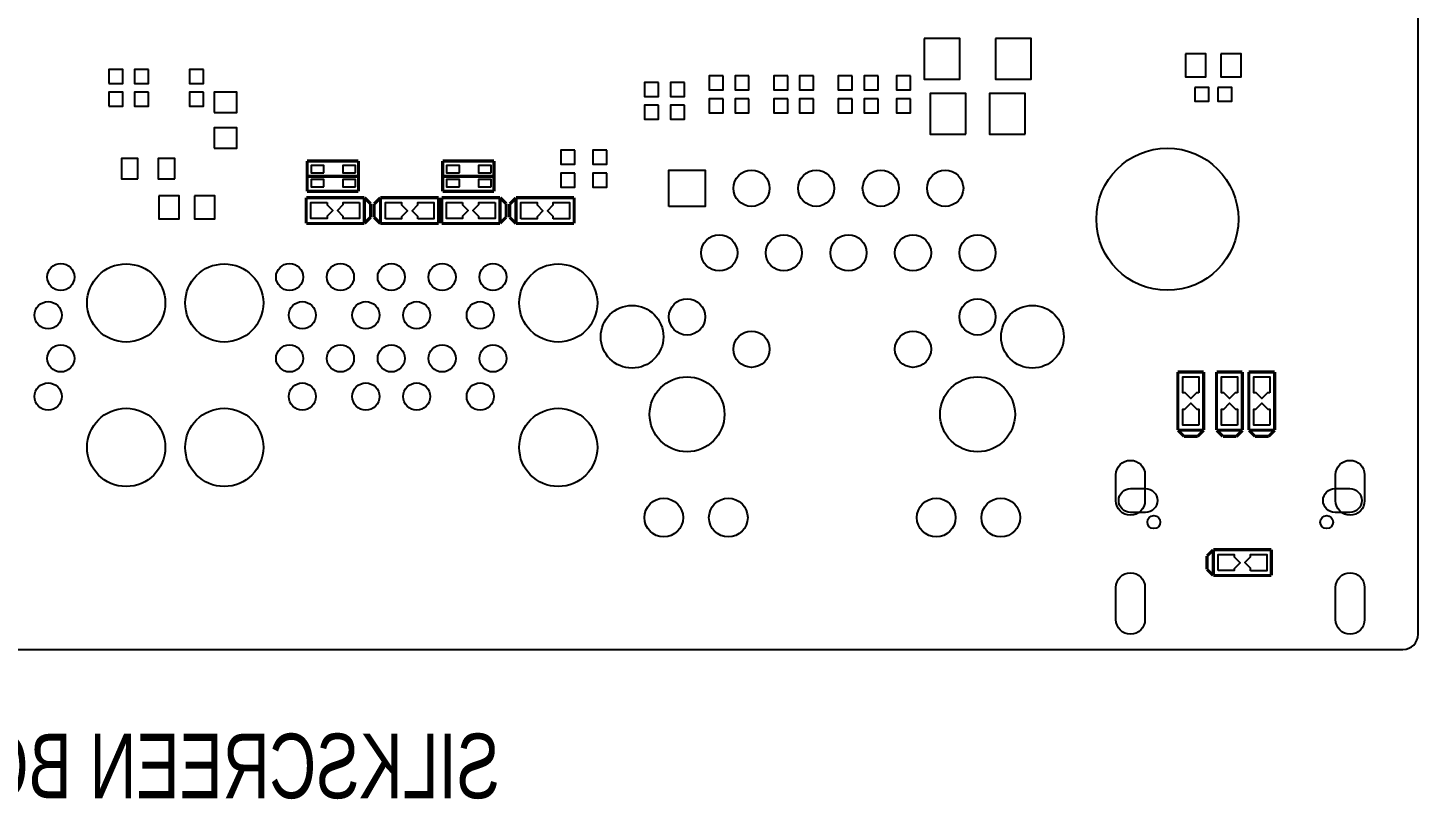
# Model space of a CAD drawing. Extents: x 0 to 100, y -6 to 78.
# Drawn here: x 44.8 to 99.5, y -6.4 to 24 of the extents above; entities that cross this region are included whole.
import ezdxf
from ezdxf.enums import TextEntityAlignment as Align

# ---------------------------------------------------------------- set-up
doc = ezdxf.new("R2010")
doc.units = 0
for name, color, linetype in [('BG_OUTLINE', 2, 'CONTINUOUS'), ('BG_SILKSCREEN_BOTTOM', 1, 'CONTINUOUS'), ('PG_SILKSCREEN_BOTTOM', 3, 'CONTINUOUS'), ('PIN_BOTTOM', 4, 'CONTINUOUS')]:
    doc.layers.add(name, color=color, linetype=linetype)

msp = doc.modelspace()

# ---------------------------------------------------------------- linework, layer by layer
at = {"layer": 'BG_OUTLINE'}
msp.add_lwpolyline([(99.50003, 77.899793, 0.414355), (98.900132, 78.499995), (0.100228, 78.499995, 0.414346), (-0.499974, 77.899793), (-0.499974, 0.099797, 0.414234), (0.100228, -0.500101), (98.900132, -0.500101, 0.414211), (99.50003, 0.099797)], format="xyb", close=True, dxfattribs=at)
at = {"layer": 'PG_SILKSCREEN_BOTTOM', "const_width": 0.127}
for points in [[(57.809892, 18.717539), (55.78983, 18.717539)], [(55.78983, 18.717539), (55.78983, 17.517643)], [(57.809892, 17.517643), (57.809892, 18.717539)], [(63.143892, 18.717539), (61.12383, 18.717539)], [(61.12383, 18.717539), (61.12383, 17.517643)], [(63.143892, 17.517643), (63.143892, 18.717539)], [(57.819798, 18.115305), (55.819802, 18.115305)], [(63.153798, 18.115305), (61.153802, 18.115305)], [(55.78983, 17.517643), (57.809892, 17.517643)], [(61.12383, 17.517643), (63.143892, 17.517643)], [(55.753, 16.256), (55.753, 17.272)], [(55.753, 17.272), (58.039, 17.272)], [(58.039, 17.272), (58.039, 16.256)], [(58.285888, 17.034002), (58.046112, 17.274007)], [(58.285888, 16.503904), (58.285888, 17.034002)], [(58.666888, 17.264101), (58.427112, 17.024096)], [(58.427112, 17.024096), (58.427112, 16.493998)], [(58.674, 16.256), (58.674, 17.272)], [(58.674, 17.272), (60.96, 17.272)], [(60.96, 17.272), (60.96, 16.256)], [(61.087, 16.256), (61.087, 17.272)], [(61.087, 17.272), (63.373, 17.272)], [(63.373, 17.272), (63.373, 16.256)], [(63.619888, 17.034002), (63.380112, 17.274007)], [(63.619888, 16.503904), (63.619888, 17.034002)], [(64.000888, 17.264101), (63.761112, 17.024096)], [(63.761112, 17.024096), (63.761112, 16.493998)], [(64.008, 16.256), (64.008, 17.272)], [(64.008, 17.272), (66.294, 17.272)], [(66.294, 17.272), (66.294, 16.256)], [(58.046112, 16.263899), (58.285888, 16.503904)], [(58.427112, 16.493998), (58.666888, 16.253993)], [(63.380112, 16.263899), (63.619888, 16.503904)], [(63.761112, 16.493998), (64.000888, 16.253993)], [(58.039, 16.256), (55.753, 16.256)], [(60.96, 16.256), (58.674, 16.256)], [(63.373, 16.256), (61.087, 16.256)], [(66.294, 16.256), (64.008, 16.256)], [(90.043, 10.414), (91.059, 10.414)], [(90.043, 8.128), (90.043, 10.414)], [(91.059, 10.414), (91.059, 8.128)], [(91.567, 10.414), (92.583, 10.414)], [(91.567, 8.128), (91.567, 10.414)], [(92.583, 10.414), (92.583, 8.128)], [(92.837, 10.414), (93.853, 10.414)], [(92.837, 8.128), (92.837, 10.414)], [(93.853, 10.414), (93.853, 8.128)], [(91.059, 8.128), (90.043, 8.128)], [(90.050899, 8.120888), (90.290904, 7.881112)], [(90.290904, 7.881112), (90.821002, 7.881112)], [(90.821002, 7.881112), (91.061007, 8.120888)], [(92.583, 8.128), (91.567, 8.128)], [(91.574899, 8.120888), (91.814904, 7.881112)], [(91.814904, 7.881112), (92.345002, 7.881112)], [(92.345002, 7.881112), (92.585007, 8.120888)], [(93.853, 8.128), (92.837, 8.128)], [(92.844899, 8.120888), (93.084904, 7.881112)], [(93.084904, 7.881112), (93.615002, 7.881112)], [(93.615002, 7.881112), (93.855007, 8.120888)], [(91.432888, 3.421101), (91.193112, 3.181096)], [(91.44, 2.413), (91.44, 3.429)], [(91.44, 3.429), (93.726, 3.429)], [(93.726, 3.429), (93.726, 2.413)], [(91.193112, 3.181096), (91.193112, 2.650998)], [(91.193112, 2.650998), (91.432888, 2.410993)], [(93.726, 2.413), (91.44, 2.413)]]:
    msp.add_lwpolyline(points, dxfattribs=at)
at = {"layer": 'PIN_BOTTOM'}
for points in [[(80.070503, 23.5331), (80.070503, 21.9329), (81.467503, 21.9329), (81.467503, 23.5331)], [(82.870497, 23.5331), (82.870497, 21.9329), (84.267497, 21.9329), (84.267497, 23.5331)], [(90.339926, 22.928948), (90.339926, 22.029052), (91.140026, 22.029052), (91.140026, 22.928948)], [(91.739974, 22.928948), (91.739974, 22.029052), (92.540074, 22.029052), (92.540074, 22.928948)], [(47.985045, 21.765133), (48.534955, 21.765133), (48.534955, 22.315043), (47.985045, 22.315043)], [(49.550955, 22.315043), (49.001045, 22.315043), (49.001045, 21.765133), (49.550955, 21.765133)], [(51.709955, 22.315043), (51.160045, 22.315043), (51.160045, 21.765133), (51.709955, 21.765133)], [(72.156955, 22.061043), (71.607045, 22.061043), (71.607045, 21.511133), (72.156955, 21.511133)], [(73.172955, 22.061043), (72.623045, 22.061043), (72.623045, 21.511133), (73.172955, 21.511133)], [(74.696955, 22.061043), (74.147045, 22.061043), (74.147045, 21.511133), (74.696955, 21.511133)], [(75.712955, 22.061043), (75.163045, 22.061043), (75.163045, 21.511133), (75.712955, 21.511133)], [(77.236955, 22.061043), (76.687045, 22.061043), (76.687045, 21.511133), (77.236955, 21.511133)], [(78.252955, 22.061043), (77.703045, 22.061043), (77.703045, 21.511133), (78.252955, 21.511133)], [(79.522803, 22.061043), (78.972893, 22.061043), (78.972893, 21.511133), (79.522803, 21.511133)], [(47.985045, 20.864957), (48.534955, 20.864957), (48.534955, 21.414867), (47.985045, 21.414867)], [(49.550955, 21.414867), (49.001045, 21.414867), (49.001045, 20.864957), (49.550955, 20.864957)], [(51.709955, 21.414867), (51.160045, 21.414867), (51.160045, 20.864957), (51.709955, 20.864957)], [(52.128052, 20.619974), (53.027948, 20.619974), (53.027948, 21.420074), (52.128052, 21.420074)], [(69.616955, 21.807043), (69.067045, 21.807043), (69.067045, 21.257133), (69.616955, 21.257133)], [(70.632955, 21.807043), (70.083045, 21.807043), (70.083045, 21.257133), (70.632955, 21.257133)], [(81.700599, 19.774052), (81.700599, 21.373948), (80.300601, 21.373948), (80.300601, 19.774052)], [(84.037399, 19.774052), (84.037399, 21.373948), (82.637401, 21.373948), (82.637401, 19.774052)], [(90.714957, 21.610803), (90.714957, 21.060893), (91.264867, 21.060893), (91.264867, 21.610803)], [(91.615133, 21.610803), (91.615133, 21.060893), (92.165043, 21.060893), (92.165043, 21.610803)], [(69.616955, 20.906867), (69.067045, 20.906867), (69.067045, 20.356957), (69.616955, 20.356957)], [(70.632955, 20.906867), (70.083045, 20.906867), (70.083045, 20.356957), (70.632955, 20.356957)], [(72.156955, 21.160867), (71.607045, 21.160867), (71.607045, 20.610957), (72.156955, 20.610957)], [(73.172955, 21.160867), (72.623045, 21.160867), (72.623045, 20.610957), (73.172955, 20.610957)], [(74.696955, 21.160867), (74.147045, 21.160867), (74.147045, 20.610957), (74.696955, 20.610957)], [(75.712955, 21.160867), (75.163045, 21.160867), (75.163045, 20.610957), (75.712955, 20.610957)], [(77.236955, 21.160867), (76.687045, 21.160867), (76.687045, 20.610957), (77.236955, 20.610957)], [(78.252955, 21.160867), (77.703045, 21.160867), (77.703045, 20.610957), (78.252955, 20.610957)], [(79.522803, 21.160867), (78.972893, 21.160867), (78.972893, 20.610957), (79.522803, 20.610957)], [(52.128052, 19.219926), (53.027948, 19.219926), (53.027948, 20.020026), (52.128052, 20.020026)], [(49.130102, 18.01495), (49.130102, 18.81505), (48.480091, 18.81505), (48.480091, 18.01495)], [(50.579934, 18.01495), (50.579934, 18.81505), (49.929923, 18.81505), (49.929923, 18.01495)], [(66.314955, 19.140043), (65.765045, 19.140043), (65.765045, 18.590133), (66.314955, 18.590133)], [(67.584955, 19.140043), (67.035045, 19.140043), (67.035045, 18.590133), (67.584955, 18.590133)], [(56.444769, 18.242661), (56.444769, 18.54266), (55.944668, 18.54266), (55.944668, 18.242661)], [(57.694957, 18.242661), (57.694957, 18.54266), (57.194856, 18.54266), (57.194856, 18.242661)], [(61.778769, 18.242661), (61.778769, 18.54266), (61.278668, 18.54266), (61.278668, 18.242661)], [(63.028957, 18.242661), (63.028957, 18.54266), (62.528856, 18.54266), (62.528856, 18.242661)], [(66.314955, 18.239867), (65.765045, 18.239867), (65.765045, 17.689957), (66.314955, 17.689957)], [(67.584955, 18.239867), (67.035045, 18.239867), (67.035045, 17.689957), (67.584955, 17.689957)], [(70.023787, 16.928592), (70.023787, 18.350992), (71.446187, 18.350992), (71.446187, 16.928592)], [(56.444769, 17.692497), (56.444769, 17.992496), (55.944668, 17.992496), (55.944668, 17.692497)], [(57.694957, 17.692497), (57.694957, 17.992496), (57.194856, 17.992496), (57.194856, 17.692497)], [(61.778769, 17.692497), (61.778769, 17.992496), (61.278668, 17.992496), (61.278668, 17.692497)], [(63.028957, 17.692497), (63.028957, 17.992496), (62.528856, 17.992496), (62.528856, 17.692497)], [(49.953926, 17.340948), (49.953926, 16.441052), (50.754026, 16.441052), (50.754026, 17.340948)], [(51.353974, 17.340948), (51.353974, 16.441052), (52.154074, 16.441052), (52.154074, 17.340948)], [(56.574207, 17.083913), (56.574207, 16.995013), (56.574207, 16.991203), (56.797397, 16.767607), (56.574207, 16.544392), (56.574207, 16.514902), (56.574207, 16.447592), (55.937404, 16.447592), (55.937404, 17.083913)], [(57.846595, 17.083303), (57.846595, 16.447287), (57.213119, 16.447287), (57.213119, 16.531387), (57.213119, 16.536187), (56.97822, 16.771188), (57.213119, 17.006087), (57.213119, 17.010685), (57.213119, 17.083303)], [(58.866405, 16.444697), (58.866405, 17.080713), (59.499881, 17.080713), (59.499881, 16.996613), (59.499881, 16.991813), (59.73478, 16.756812), (59.499881, 16.521913), (59.499881, 16.517315), (59.499881, 16.444697)], [(60.138793, 16.444087), (60.138793, 16.532987), (60.138793, 16.536797), (59.915603, 16.760393), (60.138793, 16.983608), (60.138793, 17.013098), (60.138793, 17.080408), (60.775596, 17.080408), (60.775596, 16.444087)], [(61.908207, 17.083913), (61.908207, 16.995013), (61.908207, 16.991203), (62.131397, 16.767607), (61.908207, 16.544392), (61.908207, 16.514902), (61.908207, 16.447592), (61.271404, 16.447592), (61.271404, 17.083913)], [(63.180595, 17.083303), (63.180595, 16.447287), (62.547119, 16.447287), (62.547119, 16.531387), (62.547119, 16.536187), (62.31222, 16.771188), (62.547119, 17.006087), (62.547119, 17.010685), (62.547119, 17.083303)], [(64.200405, 16.444697), (64.200405, 17.080713), (64.833881, 17.080713), (64.833881, 16.996613), (64.833881, 16.991813), (65.06878, 16.756812), (64.833881, 16.521913), (64.833881, 16.517315), (64.833881, 16.444697)], [(65.472793, 16.444087), (65.472793, 16.532987), (65.472793, 16.536797), (65.249603, 16.760393), (65.472793, 16.983608), (65.472793, 17.013098), (65.472793, 17.080408), (66.109596, 17.080408), (66.109596, 16.444087)], [(90.870913, 9.592793), (90.782013, 9.592793), (90.778203, 9.592793), (90.554607, 9.369603), (90.331392, 9.592793), (90.301902, 9.592793), (90.234592, 9.592793), (90.234592, 10.229596), (90.870913, 10.229596)], [(92.394913, 9.592793), (92.306013, 9.592793), (92.302203, 9.592793), (92.078607, 9.369603), (91.855392, 9.592793), (91.825902, 9.592793), (91.758592, 9.592793), (91.758592, 10.229596), (92.394913, 10.229596)], [(93.664913, 9.592793), (93.576013, 9.592793), (93.572203, 9.592793), (93.348607, 9.369603), (93.125392, 9.592793), (93.095902, 9.592793), (93.028592, 9.592793), (93.028592, 10.229596), (93.664913, 10.229596)], [(90.870303, 8.320405), (90.234287, 8.320405), (90.234287, 8.953881), (90.318387, 8.953881), (90.323187, 8.953881), (90.558188, 9.18878), (90.793087, 8.953881), (90.797685, 8.953881), (90.870303, 8.953881)], [(92.394303, 8.320405), (91.758287, 8.320405), (91.758287, 8.953881), (91.842387, 8.953881), (91.847187, 8.953881), (92.082188, 9.18878), (92.317087, 8.953881), (92.321685, 8.953881), (92.394303, 8.953881)], [(93.664303, 8.320405), (93.028287, 8.320405), (93.028287, 8.953881), (93.112387, 8.953881), (93.117187, 8.953881), (93.352188, 9.18878), (93.587087, 8.953881), (93.591685, 8.953881), (93.664303, 8.953881)], [(91.632405, 2.601697), (91.632405, 3.237713), (92.265881, 3.237713), (92.265881, 3.153613), (92.265881, 3.148813), (92.50078, 2.913812), (92.265881, 2.678913), (92.265881, 2.674315), (92.265881, 2.601697)], [(92.904793, 2.601087), (92.904793, 2.689987), (92.904793, 2.693797), (92.681603, 2.917393), (92.904793, 3.140608), (92.904793, 3.170098), (92.904793, 3.237408), (93.541596, 3.237408), (93.541596, 2.601087)]]:
    msp.add_lwpolyline(points, close=True, dxfattribs=at)
for points in [[(88.751562, 6.368898), (88.751562, 5.352898, -1), (87.608562, 5.352898), (87.608562, 6.368898, -1)], [(97.391576, 6.368898), (97.391576, 5.352898, -1), (96.248576, 5.352898), (96.248576, 6.368898, -1)], [(88.772162, 4.890999), (88.187962, 4.890999, -1), (88.187962, 5.830799), (88.772162, 5.830799, -1)], [(96.227976, 5.830799), (96.812176, 5.830799, -1), (96.812176, 4.890999), (96.227976, 4.890999, -1)], [(88.751562, 1.945894), (88.751562, 0.675894, -1), (87.608562, 0.675894), (87.608562, 1.945894, -1)], [(97.391576, 1.945894), (97.391576, 0.675894, -1), (96.248576, 0.675894), (96.248576, 1.945894, -1)]]:
    msp.add_lwpolyline(points, format="xyb", close=True, dxfattribs=at)
for centre, radius in [((89.632206, 16.42364), 2.794), ((73.274987, 17.639792), 0.7112), ((75.814987, 17.639792), 0.7112), ((78.354987, 17.639792), 0.7112), ((80.894987, 17.639792), 0.7112), ((72.004987, 15.099792), 0.7112), ((74.544987, 15.099792), 0.7112), ((77.084987, 15.099792), 0.7112), ((79.624987, 15.099792), 0.7112), ((82.164987, 15.099792), 0.7112), ((46.099984, 14.149984), 0.5334), ((48.669981, 13.129971), 1.5367), ((52.529994, 13.129971), 1.5367), ((55.099991, 14.149984), 0.5334), ((57.099987, 14.149984), 0.5334), ((59.099983, 14.149984), 0.5334), ((61.099979, 14.149984), 0.5334), ((63.099975, 14.149984), 0.5334), ((65.669973, 13.129971), 1.5367), ((45.600087, 12.64986), 0.5334), ((55.599889, 12.64986), 0.5334), ((58.099985, 12.64986), 0.5334), ((60.099981, 12.64986), 0.5334), ((62.600078, 12.64986), 0.5334), ((70.734987, 12.579782), 0.7112), ((82.164987, 12.579782), 0.7112), ((68.574996, 11.799799), 1.2319), ((84.324977, 11.799799), 1.2319), ((73.274987, 11.309782), 0.7112), ((79.624987, 11.309782), 0.7112), ((46.099984, 10.949864), 0.5334), ((55.099991, 10.949864), 0.5334), ((57.099987, 10.949864), 0.5334), ((59.099983, 10.949864), 0.5334), ((61.099979, 10.949864), 0.5334), ((63.099975, 10.949864), 0.5334), ((45.600087, 9.449968), 0.5334), ((55.599889, 9.449968), 0.5334), ((58.099985, 9.449968), 0.5334), ((60.099981, 9.449968), 0.5334), ((62.600078, 9.449968), 0.5334), ((70.734987, 8.749792), 1.4732), ((82.164987, 8.749792), 1.4732), ((48.669981, 7.449972), 1.5367), ((52.529994, 7.449972), 1.5367), ((65.669973, 7.449972), 1.5367), ((69.819977, 4.68978), 0.762), ((72.359977, 4.68978), 0.762), ((80.539996, 4.68978), 0.762), ((83.079996, 4.68978), 0.762), ((89.100076, 4.510888), 0.254), ((95.900062, 4.510888), 0.254)]:
    msp.add_circle(centre, radius, dxfattribs=at)

# ---------------------------------------------------------------- texts
at = {"layer": 'BG_SILKSCREEN_BOTTOM', "text_generation_flag": 2, "width": 0.75}
msp.add_text('SILKSCREEN BOTTOM', height=2.54, dxfattribs=at).set_placement((49.500028, -6.35), align=Align.CENTER)

doc.saveas('drawing.dxf')
